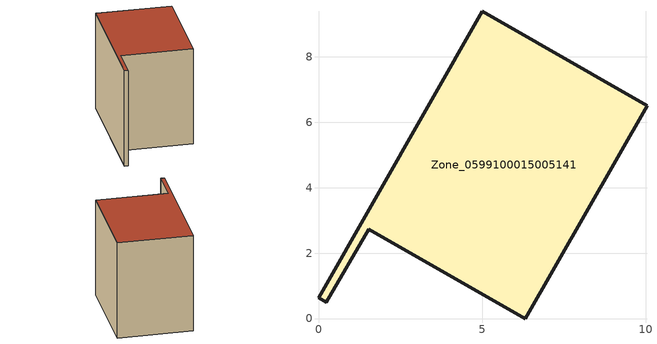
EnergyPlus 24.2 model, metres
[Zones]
Zone_0599100015005141
 floor ground (C_G): 1.54,2.73 0.23,0.49 0,0.63 5.01,9.38 10.03,6.5 6.31,0 z0.85
 wall outside (C_F): 5.01,9.38 0,0.63 0.23,0.49 1.54,2.73 6.31,0 10.03,6.5 5.01,9.38 z0.85:8.67
 roof outside (C_R): 10.03,6.5 5.01,9.38 0,0.63 0.23,0.49 1.54,2.73 6.31,0 z8.67
[BUILDING]
Pand.0599100015005141: North Axis=0; Terrain=City; Loads Convergence Tolerance Value=0.04; Temperature Convergence Tolerance Value=0.4; Solar Distribution=FullExterior; Maximum Number of Warmup Days=25; Minimum Number of Warmup Days=1
[Site:Location]
Rotterdam.The.Hague.AP_ZH_NLD Design_Conditions: Latitude=51.96; Longitude=4.45; Time Zone=1; Elevation=-4.5
[SITE:GROUNDTEMPERATURE:BUILDINGSURFACE]
18, 18, 18, 18, 18, 18, 18, 18, 18, 18, 18, 18
[MATERIAL] Thermal Absorptance=0.9; Solar Absorptance=0.7; Visible Absorptance=0.7
Name | Roughness | Thickness | Conductivity | Density | Specific Heat
G.TI.1946-1964 | MediumSmooth | 0.15 | 1 | 540 | 1210
F.TI.1946-1964 | Rough | 0.3 | 0.857143 | 1920 | 840
R.TI.1946-1964 | MediumRough | 0.2 | 0.277778 | 1500 | 1000
[CONSTRUCTION]
C_G: G.TI.1946-1964
C_F: F.TI.1946-1964
C_R: R.TI.1946-1964
[ZONE]
Zone_0599100015005141: Type=1; Multiplier=1; Ceiling Height=Autocalculate; Volume=Autocalculate; Floor Area=autocalculate; Part of Total Floor Area=Yes
[ZONEINFILTRATION:DESIGNFLOWRATE]
Infil_Zone_0599100015005141: Zone or ZoneList or Space or SpaceList=Zone_0599100015005141; Schedule=AlwaysOn; Design Flow Rate Calculation Method=Flow/Area; Flow Rate per Floor Area=0.003; Constant Term Coefficient=1; Temperature Term Coefficient=0; Velocity Term Coefficient=0; Velocity Squared Term Coefficient=0
[HVACTEMPLATE:ZONE:IDEALLOADSAIRSYSTEM]
Zone_0599100015005141: Maximum Heating Supply Air Temperature=50; Minimum Cooling Supply Air Temperature=13; Maximum Heating Supply Air Humidity Ratio=0.0156; Minimum Cooling Supply Air Humidity Ratio=0.0077; Heating Limit=NoLimit; Cooling Limit=NoLimit; Dehumidification Control Type=ConstantSensibleHeatRatio; Cooling Sensible Heat Ratio=0.7; Dehumidification Setpoint=60; Humidification Control Type=None; Humidification Setpoint=30; Outdoor Air Method=None; Outdoor Air Flow Rate per Person=0.00944; Outdoor Air Flow Rate per Zone Floor Area=0; Outdoor Air Flow Rate per Zone=0; Demand Controlled Ventilation Type=None; Outdoor Air Economizer Type=NoEconomizer; Heat Recovery Type=None; Sensible Heat Recovery Effectiveness=0.7; Latent Heat Recovery Effectiveness=0.65
[ZONECONTROL:THERMOSTAT]
ThermostatControl_Zone_0599100015005141: Zone or ZoneList=Zone_0599100015005141; Control Type Schedule=DualSetpointControlType; Control 1=Thermostat_Zone_0599100015005141; Temperature Difference Between Cutout And Setpoint=0
[THERMOSTATSETPOINT:DUALSETPOINT]
Thermostat_Zone_0599100015005141: Heating Setpoint Temperature Schedule=HeatingSetpoint_Zone_0599100015005141; Cooling Setpoint Temperature Schedule=CoolingSetpoint_Zone_0599100015005141
[SCHEDULE:COMPACT]
HeatingSetpoint_Zone_0599100015005141: Through: 12/31, For: AllDays, Until: 24:00, 21
CoolingSetpoint_Zone_0599100015005141: Through: 12/31, For: AllDays, Until: 24:00, 24
DualSetpointControlType: Through: 12/31, For: AllDays, Until: 24:00, 4
AlwaysOn: Through: 12/31, For: AllDays, Until: 24:00, 1
